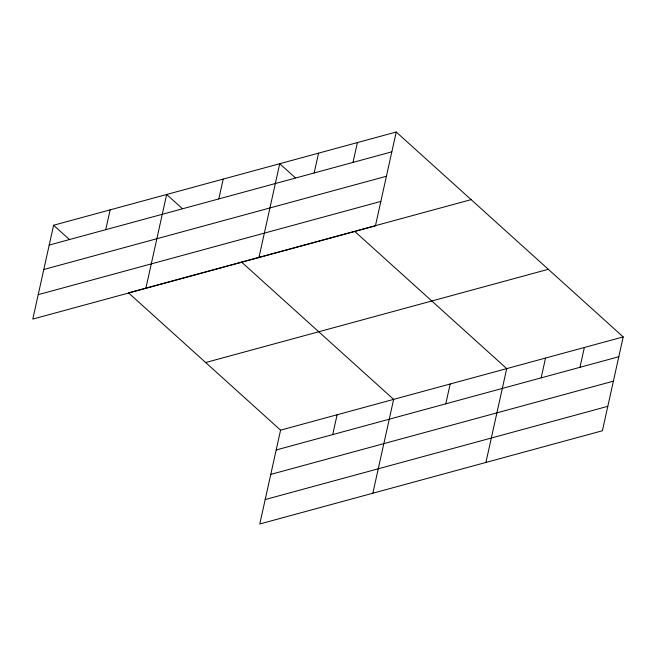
<?xml version="1.0" encoding="UTF-8"?>
<svg xmlns="http://www.w3.org/2000/svg" width="656" height="656" viewBox="0 0 656 656"><rect width="100%" height="100%" fill="white"/><g stroke="black" fill="none" stroke-linecap="round" stroke-linejoin="round"><path stroke-width="0.98" d="M53.603 225.246L32.8 319.087L375.421 225.853L396.224 132.012L53.603 225.246L69.331 239.448M105.739 229.682L110.134 209.863M145.862 288.32L166.665 194.479L182.401 208.682M218.809 198.916L223.204 179.096M258.931 257.554L279.735 163.713L295.462 177.907M314.167 172.963L318.562 153.143M485.907 462.455L506.711 368.615L354.634 231.33L128.502 292.863L280.579 430.147L259.776 523.988L602.397 430.754L623.2 336.913L396.224 132.012M353.002 162.393L357.397 142.573M332.715 434.584L337.11 414.764M372.838 493.222L393.641 399.381L241.572 262.097M445.785 403.817L450.18 383.998M541.143 377.864L545.538 358.045M579.978 367.303L584.373 347.483M49.208 245.065L391.829 151.831M43.796 269.493L386.417 176.259M38.212 294.659L380.833 201.425M355.609 231.068L471.123 199.629M205.681 362.53L548.301 269.296M280.579 430.147L623.2 336.913M276.184 449.967L618.805 356.733M270.772 474.395L613.393 381.161M265.188 499.56L607.809 406.326"/></g></svg>
